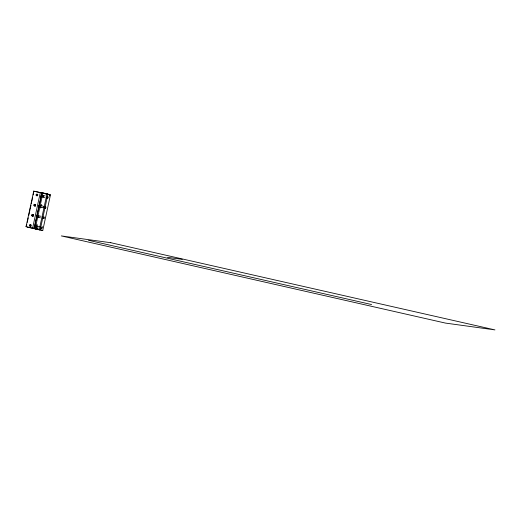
<?xml version="1.0" encoding="UTF-8"?>
<svg xmlns="http://www.w3.org/2000/svg" width="521" height="521" viewBox="0 0 521 521"><rect width="100%" height="100%" fill="white"/><g stroke="black" fill="none" stroke-linecap="round" stroke-linejoin="round"><path stroke-width="0.78" d="M26.05 226.7L33.748 191.103L50.459 194.893L42.761 230.49L26.05 226.7L26.786 224.558M27.268 222.33L28.232 217.882M28.714 215.655L29.515 211.949M29.671 211.207L29.99 209.729M30.153 208.986L30.472 207.501M30.635 206.759L30.954 205.274M31.273 203.796L31.599 202.311M31.755 201.568L32.081 200.084M32.237 199.341L32.556 197.863M33.201 194.893L33.748 191.103M32.634 228.068L40.332 192.477L41.849 192.744L34.152 228.341L32.634 228.068L33.292 228.205M38.248 227.951L34.171 227.045L34.588 225.528M36.789 215.362L36.457 216.886M43.751 206.264L43.425 207.788L38.574 206.707L38.984 205.189M44.845 197.439L40.768 196.534L41.185 195.023M41.98 192.718L34.191 228.302L35.239 228.53L42.93 192.933L41.823 192.731M42.93 192.933L47.939 194.066L40.241 229.663L36.151 228.804L37.115 224.382M38.561 217.713L38.88 216.228M40.645 208.068L40.964 206.59M41.126 205.847L41.446 204.362M46.988 193.851L39.283 229.494L38.593 229.377L39.029 229.448M42.403 228.1L42.722 226.615M44.487 218.462L44.813 216.977M49.3 196.215L49.619 194.73M34.086 228.302L33.442 228.231M46.239 193.786L47.939 194.066M43.849 193.239L44.207 193.291M167.547 257.348L182.298 259.373M36.73 215.355L40.775 216.254M34.536 225.521L37.629 226.225M38.919 205.183L42.976 206.088M39.003 229.403L40.208 229.657L37.095 229.012M42.331 193.03L34.64 191.396M36.887 228.966L35.115 228.53L36.151 228.804M41.1 195.01L45.177 195.916M36.561 216.899L40.449 217.785M34.692 225.547L39.355 226.602M88.485 240.292L371.61 304.544M47.32 194.086L46.265 193.799M47.561 194.151L50.459 194.893M42.761 193.089L46.844 194.144M38.906 229.494L38.567 229.396L42.761 230.49M34.633 228.628L39.83 229.917L27.203 227.078M37.278 195.668A0.781 0.755 -71.8 0 1 37.688 194.587M35.246 206.062A0.781 0.755 -71.8 0 1 35.708 204.701M32.856 215.955A0.781 0.755 -71.8 0 1 33.591 214.867A0.781 0.755 -71.8 0 0 32.589 215.31A0.781 0.755 -71.8 0 0 33.11 216.319M30.837 226.394A0.781 0.755 -71.8 0 1 31.019 225.124M47.157 196.645A0.781 0.449 -78.9 0 1 47.151 197.537M46.851 197.934A0.781 0.449 -78.9 0 1 46.629 197.987M45.04 207.104A0.781 0.449 -78.9 0 1 44.565 208.146M42.761 216.983A0.781 0.449 -78.9 0 1 42.455 218.273M40.377 226.974A0.781 0.449 -78.9 0 1 40.651 227.566A0.781 0.449 -78.9 0 1 40.377 228.341M37.258 195.759A0.781 0.755 -71.8 0 1 36.333 195.258A0.781 0.755 -71.8 0 1 36.815 194.281A0.781 0.755 -71.8 0 1 37.766 194.724M37.766 195.264A0.781 0.755 -71.8 0 1 37.519 195.622M31.019 226.036A0.781 0.755 -71.8 0 1 29.938 226.094A0.781 0.755 -71.8 0 1 29.938 224.974A0.781 0.755 -71.8 0 1 31.019 224.987A0.781 0.755 -71.8 0 0 30.648 226.361M35.102 206.062A0.781 0.755 -71.8 0 1 35.688 204.636M37.238 195.85A0.781 0.755 -71.8 0 1 37.812 194.45M43.445 195.538L43.113 197.068L43.445 195.538M110.83 242.727L61.309 235.915L445.422 323.079L494.95 329.897L110.83 242.727M41.328 228.354A0.781 0.449 -78.9 0 0 41.172 227.123A0.781 0.449 -78.9 0 0 40.566 228.198A0.781 0.449 -78.9 0 0 41.328 228.354M43.523 218.182A0.781 0.449 -78.9 0 0 43.373 216.957A0.781 0.449 -78.9 0 0 42.768 218.032A0.781 0.449 -78.9 0 0 43.523 218.182M45.724 208.009A0.781 0.449 -78.9 0 0 45.574 206.785A0.781 0.449 -78.9 0 0 44.969 207.859A0.781 0.449 -78.9 0 0 45.724 208.009M47.925 197.843A0.781 0.449 -78.9 0 0 47.769 196.619A0.781 0.449 -78.9 0 0 47.164 197.693A0.781 0.449 -78.9 0 0 47.925 197.843M35.089 205.684A0.781 0.755 -71.8 0 0 34.868 204.362A0.781 0.755 -71.8 0 0 33.858 205.248A0.781 0.755 -71.8 0 0 35.089 205.684M37.284 195.518A0.781 0.755 -71.8 0 0 37.063 194.196A0.781 0.755 -71.8 0 0 36.06 195.075A0.781 0.755 -71.8 0 0 37.284 195.518M32.888 215.857A0.781 0.755 -71.8 0 0 32.667 214.535A0.781 0.755 -71.8 0 0 31.657 215.414A0.781 0.755 -71.8 0 0 32.888 215.857M30.693 226.023A0.781 0.755 -71.8 0 0 30.465 224.701A0.781 0.755 -71.8 0 0 29.463 225.586A0.781 0.755 -71.8 0 0 30.693 226.023M35.343 205.769A0.781 0.755 -71.8 0 0 35.122 204.447A0.781 0.755 -71.8 0 0 34.112 205.333A0.781 0.755 -71.8 0 0 35.343 205.769M33.142 215.941A0.781 0.755 -71.8 0 0 32.921 214.619A0.781 0.755 -71.8 0 0 31.918 215.499A0.781 0.755 -71.8 0 0 33.142 215.941"/></g></svg>
